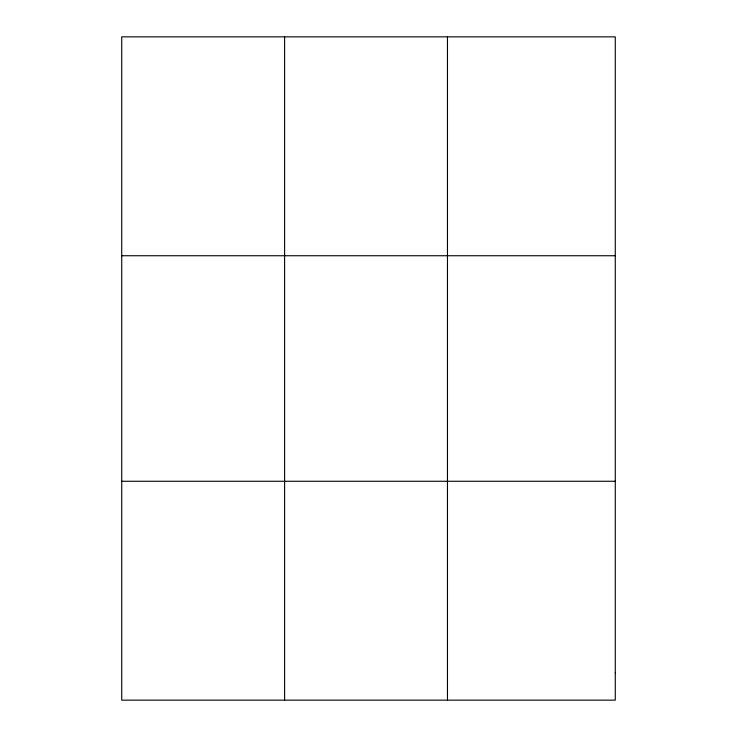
<?xml version="1.0" encoding="UTF-8"?>
<svg xmlns="http://www.w3.org/2000/svg" width="737" height="737" viewBox="0 0 737 737"><rect width="100%" height="100%" fill="white"/><g stroke="black" fill="none" stroke-linecap="round" stroke-linejoin="round"><path stroke-width="1.11" d="M284.602 36.85L284.602 700.15M447.47 36.85L447.47 700.15M121.725 255.739L615.275 255.739M121.725 481.261L615.275 481.261M615.275 672.789L615.275 700.15L121.725 700.15L121.725 36.85L615.275 36.85L615.275 672.789"/></g></svg>
